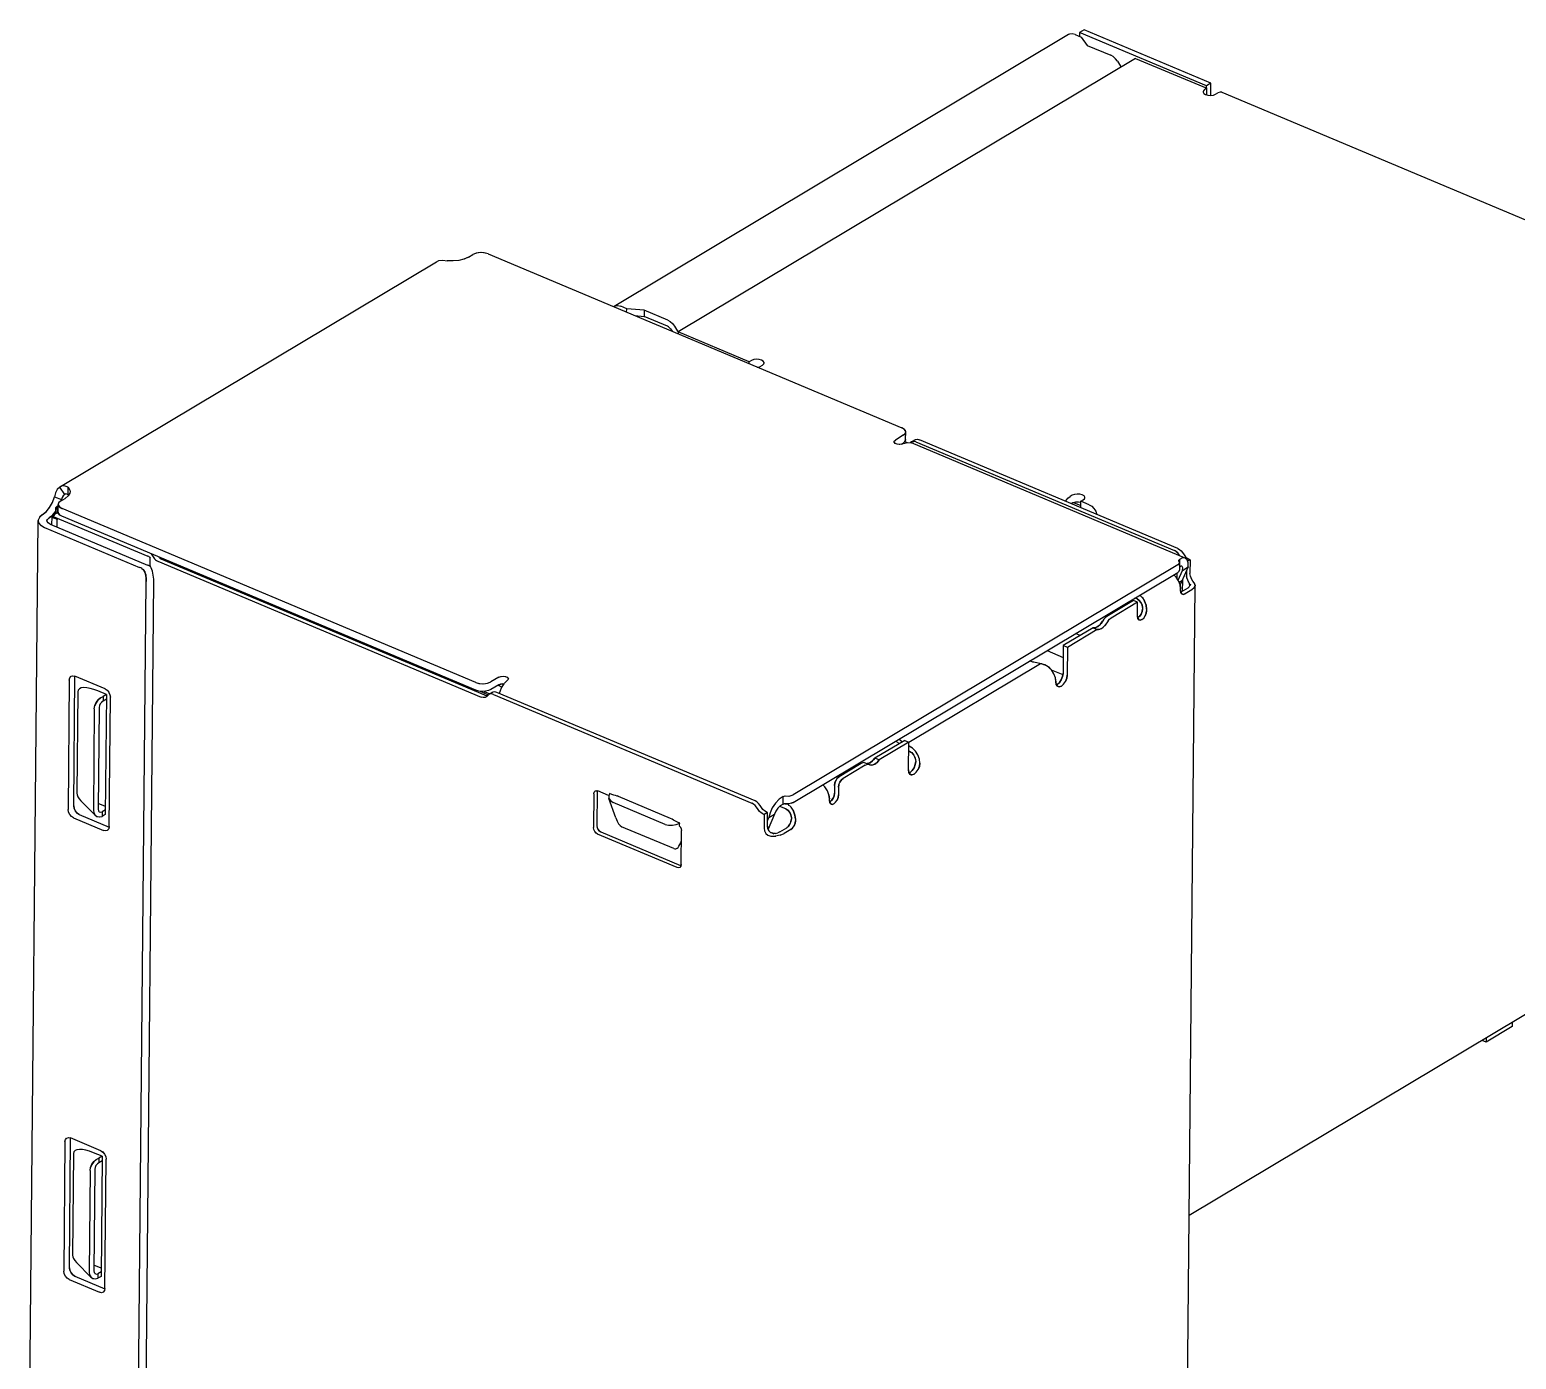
# Model space of a CAD drawing. Header units: millimetres. Extents: x 0 to 841, y 0 to 594.
# Drawn here: x 538.43 to 559.33, y 231.44 to 250.14 of the extents above; entities that cross this region are included whole.
import ezdxf

# ---------------------------------------------------------------- set-up
doc = ezdxf.new("R2010")
doc.units = ezdxf.units.MM
doc.header["$LTSCALE"] = 46.255
doc.layers.add('ASSEM_MEM', color=7, linetype='CONTINUOUS')

msp = doc.modelspace()

# ---------------------------------------------------------------- linework, layer by layer
at = {"layer": 'ASSEM_MEM', "color": 7, "linetype": 'CONTINUOUS'}
for p, q in [((553.039, 250.072), (546.651, 246.25)), ((553.131, 250.073), (553.214, 250.038)), ((553.194, 250.102), (553.193, 250.047)), ((553.257, 250.14), (553.194, 250.102)), ((554.977, 249.353), (553.194, 250.102)), ((553.214, 250.038), (553.302, 249.92)), ((555.041, 249.391), (553.257, 250.14)), ((553.302, 249.92), (553.631, 249.782)), ((553.982, 249.738), (547.548, 245.89)), ((553.726, 249.697), (553.771, 249.627)), ((553.779, 249.617), (553.771, 249.627)), ((553.982, 249.738), (554.984, 249.317)), ((555.041, 249.391), (554.977, 249.353)), ((554.977, 249.32), (554.977, 249.353)), ((555.039, 249.216), (555.041, 249.391)), ((554.984, 249.317), (554.952, 249.298)), ((554.983, 249.223), (554.984, 249.317)), ((555.106, 249.233), (555.138, 249.253)), ((555.195, 249.261), (559.55, 247.431)), ((538.865, 243.715), (544.152, 246.878)), ((544.152, 246.878), (544.186, 246.893)), ((544.152, 246.878), (544.186, 246.893)), ((544.186, 246.893), (544.243, 246.901)), ((544.243, 246.901), (544.303, 246.892)), ((544.387, 246.888), (544.303, 246.892)), ((544.601, 246.941), (544.538, 246.913)), ((544.54, 246.913), (544.538, 246.913)), ((544.601, 246.941), (544.54, 246.913)), ((544.601, 246.941), (544.664, 246.979)), ((544.711, 246.997), (544.664, 246.979)), ((544.765, 247.005), (544.711, 246.997)), ((544.79, 247.005), (544.742, 247.003)), ((544.822, 247.002), (544.765, 247.005)), ((544.836, 246.999), (544.79, 247.005)), ((544.876, 246.987), (544.822, 247.002)), ((544.876, 246.987), (544.836, 246.999)), ((544.876, 246.987), (550.695, 244.541)), ((546.643, 246.244), (546.651, 246.25)), ((546.826, 246.217), (546.742, 246.252)), ((546.825, 246.168), (546.826, 246.217)), ((547.072, 246.194), (546.826, 246.217)), ((546.94, 246.12), (547.071, 246.108)), ((547.072, 246.194), (547.071, 246.108)), ((547.401, 245.969), (547.071, 246.108)), ((547.402, 246.056), (547.072, 246.194)), ((547.442, 245.933), (547.463, 245.9)), ((547.497, 245.971), (547.542, 245.901)), ((547.542, 245.901), (547.549, 245.891)), ((548.55, 245.469), (547.548, 245.89)), ((547.548, 245.89), (547.548, 245.864)), ((548.582, 245.488), (548.55, 245.469)), ((548.55, 245.443), (548.55, 245.469)), ((548.661, 245.396), (548.687, 245.395)), ((548.704, 245.404), (548.683, 245.387)), ((548.704, 245.404), (548.736, 245.423)), ((550.589, 244.336), (550.586, 244.345)), ((550.604, 244.321), (550.589, 244.336)), ((550.715, 244.436), (550.604, 244.369)), ((550.733, 244.518), (550.695, 244.541)), ((550.738, 244.347), (550.714, 244.327)), ((550.719, 244.32), (550.773, 244.335)), ((550.749, 244.491), (550.733, 244.518)), ((550.748, 244.37), (550.738, 244.347)), ((550.738, 244.347), (550.746, 244.365)), ((550.738, 244.349), (550.77, 244.336)), ((550.749, 244.483), (550.745, 244.502)), ((550.748, 244.375), (550.749, 244.483)), ((550.748, 244.37), (550.748, 244.375)), ((550.748, 244.375), (550.748, 244.37)), ((550.749, 244.483), (550.749, 244.491)), ((550.773, 244.335), (550.776, 244.336)), ((550.773, 244.335), (550.776, 244.336)), ((550.776, 244.336), (550.83, 244.328)), ((550.818, 244.335), (550.828, 244.343)), ((550.828, 244.343), (550.818, 244.335)), ((550.828, 244.343), (550.876, 244.372)), ((550.839, 244.348), (550.828, 244.343)), ((550.839, 244.348), (550.865, 244.351)), ((550.893, 244.344), (550.865, 244.351)), ((550.876, 244.372), (550.887, 244.377)), ((550.876, 244.372), (550.887, 244.377)), ((550.887, 244.377), (550.913, 244.38)), ((550.893, 244.344), (554.526, 242.817)), ((550.913, 244.38), (550.941, 244.373)), ((554.574, 242.846), (550.941, 244.373)), ((550.628, 244.311), (550.602, 244.322)), ((550.629, 244.311), (550.604, 244.321)), ((550.66, 244.307), (550.628, 244.311)), ((550.693, 244.311), (550.666, 244.308)), ((550.684, 244.31), (550.714, 244.327)), ((550.719, 244.32), (550.69, 244.31)), ((550.719, 244.32), (550.693, 244.311)), ((550.698, 244.318), (550.705, 244.315)), ((554.679, 242.71), (550.83, 244.328)), ((538.855, 243.708), (538.82, 243.672)), ((538.865, 243.715), (538.855, 243.708)), ((538.925, 243.605), (538.855, 243.708)), ((538.888, 243.724), (538.865, 243.715)), ((538.752, 243.489), (538.783, 243.571)), ((538.796, 243.626), (538.783, 243.571)), ((538.783, 243.571), (538.879, 243.531)), ((538.82, 243.672), (538.796, 243.626)), ((538.867, 243.511), (538.839, 243.485)), ((538.867, 243.511), (538.844, 243.491)), ((538.867, 243.511), (538.931, 243.549)), ((538.873, 243.515), (538.879, 243.531)), ((538.879, 243.531), (538.874, 243.515)), ((538.889, 243.56), (538.879, 243.531)), ((538.889, 243.56), (538.879, 243.531)), ((538.904, 243.585), (538.889, 243.56)), ((538.904, 243.585), (538.889, 243.56)), ((538.925, 243.605), (538.904, 243.585)), ((538.929, 243.608), (538.925, 243.605)), ((538.938, 243.611), (538.929, 243.608)), ((538.929, 243.608), (538.931, 243.609)), ((538.975, 243.585), (538.931, 243.549)), ((538.955, 243.608), (538.938, 243.611)), ((538.973, 243.597), (538.955, 243.608)), ((538.973, 243.597), (538.974, 243.705)), ((538.973, 243.597), (538.977, 243.59)), ((538.977, 243.59), (538.973, 243.597)), ((538.997, 243.624), (538.975, 243.585)), ((539, 243.644), (538.997, 243.624)), ((553.091, 243.593), (553.059, 243.574)), ((553.212, 243.418), (553.213, 243.509)), ((553.213, 243.509), (553.245, 243.528)), ((553.329, 243.46), (553.213, 243.509)), ((538.608, 243.316), (538.568, 243.282)), ((538.608, 243.316), (538.569, 243.284)), ((538.608, 243.316), (538.663, 243.36)), ((538.608, 243.316), (538.661, 243.358)), ((538.661, 243.358), (538.704, 243.41)), ((538.704, 243.275), (538.756, 243.316)), ((538.737, 243.299), (538.704, 243.275)), ((538.769, 243.33), (538.737, 243.299)), ((538.741, 243.287), (538.761, 243.299)), ((538.756, 243.316), (538.8, 243.369)), ((538.779, 243.321), (538.763, 243.291)), ((538.781, 243.322), (538.764, 243.294)), ((538.764, 243.294), (540.095, 242.737)), ((538.8, 243.367), (538.769, 243.33)), ((538.795, 243.334), (538.779, 243.321)), ((538.795, 243.334), (538.781, 243.322)), ((538.807, 243.339), (538.795, 243.334)), ((538.805, 243.338), (538.795, 243.334)), ((538.8, 243.336), (538.795, 243.334)), ((538.813, 243.433), (538.8, 243.419)), ((538.8, 243.336), (538.8, 243.419)), ((538.834, 243.343), (538.805, 243.338)), ((538.834, 243.343), (538.807, 243.339)), ((538.833, 243.446), (538.813, 243.433)), ((538.813, 243.433), (538.82, 243.348)), ((538.832, 243.356), (538.814, 243.345)), ((538.832, 243.356), (538.833, 243.446)), ((538.832, 243.356), (538.837, 243.337)), ((538.837, 243.337), (538.832, 243.356)), ((538.839, 243.485), (538.833, 243.464)), ((538.833, 243.446), (538.833, 243.464)), ((538.855, 243.315), (538.837, 243.337)), ((538.842, 243.33), (538.856, 243.315)), ((538.886, 243.297), (538.855, 243.315)), ((544.706, 240.851), (538.886, 243.297)), ((544.707, 240.96), (538.887, 243.405)), ((553.09, 243.484), (553.075, 243.476)), ((553.108, 243.493), (553.212, 243.449)), ((538.432, 230.529), (538.55, 243.237)), ((538.569, 243.284), (538.568, 243.282)), ((538.641, 243.139), (539.975, 242.579)), ((538.675, 243.236), (538.681, 243.254)), ((538.676, 243.23), (538.675, 243.236)), ((538.689, 243.207), (538.676, 243.23)), ((538.69, 243.206), (538.678, 243.226)), ((538.721, 243.187), (538.689, 243.207)), ((538.721, 243.187), (538.69, 243.206)), ((538.721, 243.187), (540.089, 242.612)), ((538.741, 243.287), (538.738, 243.18)), ((538.741, 243.287), (538.818, 243.255)), ((538.817, 243.147), (538.818, 243.255)), ((538.818, 243.255), (538.834, 243.265)), ((540.118, 242.72), (540.126, 242.708)), ((540.125, 242.594), (540.126, 242.708)), ((540.141, 242.77), (540.188, 242.7)), ((540.188, 242.7), (540.199, 242.687)), ((540.235, 242.665), (544.782, 240.754)), ((540.259, 242.711), (540.251, 242.724)), ((540.265, 242.705), (540.259, 242.711)), ((540.282, 242.694), (540.272, 242.699)), ((544.83, 240.783), (540.282, 242.694)), ((554.551, 242.803), (554.574, 242.782)), ((554.574, 242.846), (554.599, 242.832)), ((554.589, 242.673), (554.591, 242.682)), ((554.589, 242.673), (554.592, 242.682)), ((554.592, 242.665), (554.589, 242.673)), ((554.598, 242.647), (554.589, 242.673)), ((554.591, 242.682), (554.6, 242.689)), ((554.598, 242.647), (554.592, 242.665)), ((554.604, 242.741), (554.594, 242.757)), ((554.599, 242.832), (554.622, 242.811)), ((554.6, 242.689), (554.6, 242.647)), ((554.622, 242.811), (554.642, 242.786)), ((554.641, 242.711), (554.641, 242.711)), ((554.642, 242.786), (554.662, 242.754)), ((554.662, 242.754), (554.682, 242.728)), ((554.705, 242.687), (554.679, 242.71)), ((554.682, 242.728), (554.705, 242.707)), ((554.705, 242.707), (554.73, 242.693)), ((554.705, 242.687), (554.705, 242.687)), ((554.719, 242.643), (554.705, 242.687)), ((554.748, 242.686), (554.712, 242.665)), ((554.748, 242.686), (554.73, 242.693)), ((554.748, 242.686), (554.746, 242.491)), ((540.103, 242.606), (540.089, 242.612)), ((540.105, 242.605), (540.103, 242.606)), ((540.111, 242.602), (540.103, 242.606)), ((540.111, 242.602), (540.105, 242.605)), ((540.117, 242.599), (540.111, 242.602)), ((540.128, 242.592), (540.117, 242.599)), ((540.13, 242.589), (540.128, 242.592)), ((549.165, 239.272), (554.574, 242.507)), ((554.575, 242.615), (549.166, 239.38)), ((554.551, 242.443), (554.52, 242.475)), ((554.561, 242.5), (554.561, 242.429)), ((554.58, 242.399), (554.639, 242.537)), ((554.598, 242.635), (554.597, 242.539)), ((554.598, 242.647), (554.598, 242.635)), ((554.62, 242.595), (554.599, 242.581)), ((554.719, 242.584), (554.61, 242.331)), ((554.631, 242.595), (554.62, 242.595)), ((554.639, 242.537), (554.719, 242.584)), ((554.639, 242.537), (554.643, 242.57)), ((554.699, 242.538), (554.698, 242.462)), ((554.719, 242.584), (554.719, 242.643)), ((554.719, 242.643), (554.719, 242.643)), ((554.752, 242.454), (554.746, 242.491)), ((554.767, 242.418), (554.752, 242.454)), ((539.954, 229.932), (540.07, 242.379)), ((540.062, 229.939), (540.177, 242.387)), ((554.585, 242.39), (554.551, 242.443)), ((554.607, 242.332), (554.585, 242.39)), ((554.592, 242.372), (554.64, 242.4)), ((554.607, 242.333), (554.614, 242.276)), ((554.614, 242.276), (554.607, 242.332)), ((554.614, 242.255), (554.614, 242.276)), ((554.618, 242.224), (554.614, 242.255)), ((554.614, 242.255), (554.618, 242.225)), ((554.714, 242.288), (554.619, 242.231)), ((554.64, 242.4), (554.638, 242.242)), ((554.772, 242.263), (554.676, 242.206)), ((554.706, 230.311), (554.818, 242.326)), ((554.734, 242.304), (554.714, 242.288)), ((554.714, 242.288), (554.734, 242.304)), ((554.739, 242.345), (554.729, 242.369)), ((554.734, 242.304), (554.742, 242.323)), ((554.746, 242.341), (554.739, 242.345)), ((554.739, 242.342), (554.739, 242.345)), ((554.739, 242.342), (554.759, 242.334)), ((554.739, 242.342), (554.743, 242.327)), ((554.743, 242.327), (554.739, 242.342)), ((554.743, 242.327), (554.742, 242.323)), ((554.742, 242.323), (554.743, 242.327)), ((554.752, 242.337), (554.759, 242.334)), ((554.759, 242.334), (554.752, 242.337)), ((554.768, 242.417), (554.756, 242.445)), ((554.788, 242.386), (554.767, 242.418)), ((554.805, 242.362), (554.788, 242.386)), ((554.818, 242.326), (554.805, 242.362)), ((554.805, 242.362), (554.818, 242.326)), ((553.952, 242.112), (553.578, 241.888)), ((554.01, 242.088), (553.636, 241.864)), ((554.01, 242.088), (553.952, 242.112)), ((554.002, 242.134), (553.971, 242.147)), ((554.031, 242.115), (554.002, 242.134)), ((554.002, 242.134), (554.032, 242.114)), ((554.008, 241.893), (554.01, 242.088)), ((554.056, 242.086), (554.031, 242.115)), ((554.032, 242.114), (554.056, 242.086)), ((554.074, 242.157), (554.042, 242.189)), ((554.056, 242.086), (554.072, 242.052)), ((554.073, 242.05), (554.056, 242.086)), ((554.072, 242.052), (554.078, 242.015)), ((554.078, 242.015), (554.073, 242.05)), ((554.618, 242.225), (554.632, 242.205)), ((554.632, 242.205), (554.618, 242.224)), ((554.632, 242.205), (554.639, 242.201)), ((553.536, 241.85), (553.495, 241.79)), ((553.556, 241.872), (553.536, 241.85)), ((553.594, 241.825), (553.552, 241.766)), ((553.578, 241.888), (553.556, 241.872)), ((553.594, 241.825), (553.614, 241.848)), ((553.636, 241.864), (553.614, 241.847)), ((554.013, 241.862), (554.008, 241.893)), ((554.008, 241.893), (554.013, 241.863)), ((554.038, 241.89), (554.013, 241.869)), ((554.013, 241.863), (554.026, 241.843)), ((554.027, 241.842), (554.013, 241.862)), ((554.026, 241.843), (554.033, 241.839)), ((554.033, 241.839), (554.027, 241.842)), ((554.059, 241.921), (554.038, 241.89)), ((554.038, 241.889), (554.058, 241.92)), ((554.058, 241.92), (554.073, 241.957)), ((554.073, 241.958), (554.059, 241.921)), ((554.078, 241.993), (554.073, 241.958)), ((554.073, 241.957), (554.078, 241.993)), ((554.078, 242.015), (554.078, 241.993)), ((554.136, 241.991), (554.136, 241.969)), ((553.383, 241.728), (552.964, 241.478)), ((553.441, 241.704), (553.022, 241.454)), ((553.201, 241.62), (553.136, 241.647)), ((553.383, 241.728), (553.416, 241.73)), ((553.383, 241.728), (553.441, 241.704)), ((553.416, 241.73), (553.451, 241.748)), ((553.442, 241.742), (553.421, 241.732)), ((553.474, 241.706), (553.441, 241.704)), ((553.469, 241.762), (553.442, 241.742)), ((553.451, 241.748), (553.486, 241.78)), ((553.495, 241.79), (553.469, 241.762)), ((553.486, 241.78), (553.517, 241.823)), ((552.736, 241.408), (552.963, 241.312)), ((552.964, 241.478), (552.961, 241.088)), ((553.022, 241.454), (552.964, 241.478)), ((553.022, 241.454), (553.019, 241.064)), ((550.792, 240.12), (552.642, 241.227)), ((552.637, 241.228), (552.485, 241.258)), ((552.497, 241.265), (552.539, 241.247)), ((552.658, 241.223), (552.637, 241.228)), ((552.685, 241.215), (552.662, 241.222)), ((552.707, 241.207), (552.685, 241.215)), ((552.687, 241.214), (552.707, 241.207)), ((552.754, 241.179), (552.707, 241.207)), ((538.989, 240.994), (538.972, 239.175)), ((539.015, 241.047), (539.036, 241.054)), ((539.036, 241.054), (539.067, 241.048)), ((539.051, 239.223), (539.068, 241.042)), ((539.491, 240.87), (539.067, 241.048)), ((539.068, 241.042), (539.069, 241.047)), ((539.07, 241.047), (539.068, 241.042)), ((545.029, 241.035), (544.918, 240.968)), ((545.11, 240.95), (545.161, 241.003)), ((545.162, 241.01), (545.161, 241.003)), ((552.797, 241.136), (552.754, 241.179)), ((552.792, 241.14), (552.958, 241.071)), ((552.831, 241.083), (552.797, 241.136)), ((552.853, 241.025), (552.831, 241.083)), ((552.852, 241.026), (552.859, 240.969)), ((552.859, 240.969), (552.853, 241.025)), ((552.91, 240.958), (552.936, 240.997)), ((552.937, 240.998), (552.911, 240.959)), ((552.936, 240.997), (552.954, 241.043)), ((552.955, 241.044), (552.937, 240.998)), ((552.954, 241.043), (552.961, 241.088)), ((552.961, 241.088), (552.955, 241.044)), ((539.108, 240.829), (539.095, 239.401)), ((539.511, 240.79), (539.391, 240.841)), ((539.511, 240.79), (539.466, 240.764)), ((539.491, 240.87), (539.52, 240.851)), ((539.511, 240.79), (539.495, 239.102)), ((539.52, 240.851), (539.545, 240.822)), ((539.545, 240.822), (539.561, 240.788)), ((539.561, 240.788), (539.567, 240.751)), ((544.746, 240.839), (544.706, 240.851)), ((544.792, 240.834), (544.746, 240.839)), ((544.764, 240.837), (544.88, 240.788)), ((544.839, 240.836), (544.792, 240.834)), ((544.823, 240.835), (544.903, 240.802)), ((544.83, 240.783), (544.858, 240.775)), ((544.882, 240.845), (544.839, 240.836)), ((544.877, 240.782), (544.858, 240.763)), ((544.888, 240.79), (544.877, 240.782)), ((544.888, 240.79), (544.877, 240.782)), ((544.917, 240.86), (544.882, 240.845)), ((544.898, 240.795), (544.888, 240.79)), ((544.925, 240.798), (544.898, 240.795)), ((544.935, 240.819), (544.906, 240.801)), ((545.028, 240.927), (544.917, 240.86)), ((544.953, 240.791), (544.924, 240.798)), ((544.946, 240.823), (544.935, 240.818)), ((544.935, 240.818), (544.946, 240.823)), ((544.972, 240.827), (544.946, 240.823)), ((544.953, 240.791), (548.586, 239.264)), ((545.001, 240.82), (544.972, 240.827)), ((548.633, 239.293), (545.001, 240.82)), ((545.018, 240.92), (545.075, 240.896)), ((545.028, 240.927), (545.054, 240.936)), ((545.037, 240.804), (545.038, 240.81)), ((545.038, 240.81), (545.066, 240.883)), ((545.038, 240.81), (545.038, 240.81)), ((545.054, 240.936), (545.087, 240.94)), ((545.066, 240.883), (545.104, 240.943)), ((545.066, 240.882), (545.066, 240.883)), ((545.101, 240.938), (545.08, 240.94)), ((545.087, 240.94), (545.1, 240.938)), ((545.1, 240.938), (545.104, 240.943)), ((545.104, 240.943), (545.11, 240.95)), ((545.104, 240.943), (545.11, 240.95)), ((552.865, 240.931), (552.859, 240.969)), ((552.859, 240.969), (552.865, 240.932)), ((552.865, 240.932), (552.882, 240.906)), ((552.882, 240.906), (552.865, 240.931)), ((552.88, 240.932), (552.867, 240.928)), ((552.88, 240.932), (552.911, 240.959)), ((552.891, 240.901), (552.882, 240.906)), ((552.882, 240.906), (552.891, 240.901)), ((552.89, 240.941), (552.91, 240.958)), ((539.34, 240.591), (539.327, 239.163)), ((539.408, 240.607), (539.394, 239.179)), ((539.412, 240.634), (539.408, 240.607)), ((539.424, 240.66), (539.412, 240.634)), ((539.432, 240.67), (539.424, 240.66)), ((539.427, 240.744), (539.466, 240.764)), ((539.444, 240.684), (539.432, 240.67)), ((539.466, 240.699), (539.443, 240.683)), ((539.466, 240.764), (539.466, 240.699)), ((539.51, 240.725), (539.466, 240.699)), ((539.55, 238.932), (539.567, 240.751)), ((544.81, 240.747), (544.782, 240.754)), ((544.837, 240.75), (544.81, 240.747)), ((544.847, 240.755), (544.836, 240.75)), ((544.858, 240.763), (544.847, 240.755)), ((544.858, 240.763), (544.847, 240.755)), ((544.872, 240.777), (544.858, 240.775)), ((550.657, 240.164), (550.704, 240.126)), ((550.735, 240.144), (550.317, 239.894)), ((550.793, 240.12), (550.374, 239.87)), ((550.658, 240.098), (550.611, 240.137)), ((550.735, 240.144), (550.793, 240.12)), ((550.789, 239.73), (550.793, 240.12)), ((550.796, 240.064), (550.792, 240.065)), ((550.792, 240.065), (550.796, 240.064)), ((550.792, 240), (550.795, 239.999)), ((550.795, 239.999), (550.831, 239.975)), ((550.795, 239.999), (550.833, 239.974)), ((550.843, 240.036), (550.796, 240.064)), ((550.843, 240.035), (550.824, 240.047)), ((550.831, 239.975), (550.859, 239.943)), ((550.886, 239.992), (550.843, 240.035)), ((550.122, 239.821), (549.812, 239.635)), ((550.18, 239.797), (549.869, 239.611)), ((549.935, 239.707), (549.939, 239.735)), ((550.035, 239.792), (550.052, 239.789)), ((550.061, 239.785), (550.052, 239.789)), ((550.144, 239.83), (550.122, 239.821)), ((550.164, 239.833), (550.144, 239.83)), ((550.164, 239.833), (550.179, 239.829)), ((550.179, 239.829), (550.237, 239.805)), ((550.18, 239.797), (550.201, 239.806)), ((550.186, 239.826), (550.213, 239.822)), ((550.202, 239.806), (550.222, 239.809)), ((550.23, 239.825), (550.205, 239.822)), ((550.213, 239.822), (550.248, 239.832)), ((550.237, 239.805), (550.222, 239.809)), ((550.257, 239.837), (550.23, 239.825)), ((550.237, 239.805), (550.243, 239.802)), ((550.243, 239.802), (550.262, 239.798)), ((550.271, 239.798), (550.243, 239.802)), ((550.248, 239.832), (550.283, 239.857)), ((550.305, 239.808), (550.271, 239.798)), ((550.283, 239.857), (550.317, 239.894)), ((550.317, 239.894), (550.298, 239.871)), ((550.374, 239.87), (550.317, 239.894)), ((550.84, 239.72), (550.866, 239.759)), ((550.867, 239.76), (550.841, 239.721)), ((550.866, 239.759), (550.884, 239.804)), ((550.884, 239.806), (550.867, 239.76)), ((550.883, 239.896), (550.89, 239.85)), ((550.89, 239.85), (550.884, 239.806)), ((550.884, 239.804), (550.89, 239.85)), ((550.948, 239.826), (550.941, 239.882)), ((549.752, 239.546), (549.747, 239.51)), ((549.766, 239.583), (549.752, 239.546)), ((549.787, 239.614), (549.766, 239.583)), ((549.787, 239.614), (549.812, 239.635)), ((549.812, 239.635), (549.787, 239.614)), ((550.795, 239.692), (550.789, 239.73)), ((550.789, 239.73), (550.794, 239.693)), ((550.794, 239.693), (550.811, 239.668)), ((550.812, 239.667), (550.795, 239.692)), ((550.81, 239.694), (550.797, 239.69)), ((550.81, 239.694), (550.841, 239.721)), ((550.811, 239.668), (550.82, 239.663)), ((550.82, 239.663), (550.812, 239.667)), ((550.819, 239.702), (550.84, 239.72)), ((546.364, 239.394), (546.359, 238.918)), ((546.383, 239.434), (546.4, 239.439)), ((546.383, 239.434), (546.4, 239.439)), ((546.4, 239.439), (546.422, 239.435)), ((546.4, 239.439), (546.422, 239.435)), ((546.411, 239.422), (546.407, 238.946)), ((546.411, 239.422), (546.414, 239.436)), ((546.414, 239.436), (546.411, 239.422)), ((546.572, 239.371), (546.422, 239.435)), ((546.584, 239.398), (546.573, 239.361)), ((546.573, 239.361), (546.577, 239.33)), ((546.672, 239.055), (546.577, 239.33)), ((546.615, 239.386), (546.583, 239.397)), ((546.711, 239.356), (546.691, 239.363)), ((547.444, 239.049), (546.711, 239.356)), ((548.969, 239.319), (548.969, 239.318)), ((549.025, 239.247), (549.026, 239.355)), ((549.039, 239.361), (549.056, 239.364)), ((549.107, 239.363), (549.108, 239.363)), ((549.614, 239.49), (549.583, 239.522)), ((549.648, 239.437), (549.614, 239.49)), ((549.67, 239.379), (549.648, 239.437)), ((549.669, 239.38), (549.677, 239.323)), ((549.677, 239.323), (549.67, 239.379)), ((549.676, 239.302), (549.677, 239.323)), ((549.727, 239.33), (549.706, 239.299)), ((549.706, 239.298), (549.726, 239.329)), ((549.726, 239.329), (549.741, 239.366)), ((549.741, 239.367), (549.727, 239.33)), ((549.746, 239.402), (549.741, 239.367)), ((549.741, 239.366), (549.746, 239.402)), ((549.747, 239.51), (549.746, 239.402)), ((549.805, 239.486), (549.804, 239.378)), ((549.81, 239.522), (549.805, 239.486)), ((539.073, 239.153), (539.097, 239.124)), ((539.097, 239.124), (539.128, 239.104)), ((539.352, 239.092), (539.153, 239.297)), ((539.394, 239.179), (539.398, 239.156)), ((539.496, 239.215), (539.395, 239.258)), ((539.398, 239.156), (539.406, 239.144)), ((539.398, 239.156), (539.406, 239.144)), ((539.406, 239.144), (539.41, 239.141)), ((539.41, 239.141), (539.429, 239.135)), ((539.429, 239.135), (539.451, 239.14)), ((539.496, 239.167), (539.451, 239.14)), ((539.451, 239.14), (539.451, 239.075)), ((547.369, 238.964), (546.637, 239.272)), ((548.61, 239.25), (548.586, 239.264)), ((548.634, 239.229), (548.61, 239.25)), ((548.658, 239.279), (548.633, 239.293)), ((548.653, 239.204), (548.634, 239.229)), ((548.674, 239.172), (548.653, 239.204)), ((548.681, 239.258), (548.658, 239.279)), ((548.701, 239.232), (548.681, 239.258)), ((548.717, 239.126), (548.693, 239.146)), ((548.722, 239.2), (548.701, 239.232)), ((548.741, 239.175), (548.722, 239.2)), ((548.765, 239.154), (548.741, 239.175)), ((548.742, 239.112), (548.76, 239.104)), ((548.807, 239.133), (548.76, 239.104)), ((548.789, 239.14), (548.765, 239.154)), ((548.807, 239.133), (548.789, 239.14)), ((548.806, 238.938), (548.807, 239.133)), ((548.842, 239.127), (548.826, 239.06)), ((548.842, 239.128), (548.842, 239.127)), ((548.873, 239.198), (548.873, 239.198)), ((548.922, 239.148), (548.906, 239.107)), ((548.917, 239.264), (548.916, 239.264)), ((548.949, 239.19), (548.922, 239.148)), ((548.985, 239.224), (548.949, 239.19)), ((549.065, 239.181), (548.978, 239.217)), ((549.025, 239.247), (548.985, 239.224)), ((549.08, 239.255), (549.093, 239.247)), ((549.094, 239.247), (549.08, 239.255)), ((549.137, 239.204), (549.093, 239.247)), ((549.112, 239.228), (549.094, 239.247)), ((549.106, 239.255), (549.106, 239.255)), ((549.119, 239.133), (549.135, 239.099)), ((549.136, 239.097), (549.119, 239.133)), ((549.681, 239.271), (549.676, 239.302)), ((549.676, 239.302), (549.681, 239.272)), ((549.706, 239.299), (549.681, 239.277)), ((549.681, 239.272), (549.694, 239.252)), ((549.695, 239.251), (549.681, 239.271)), ((549.694, 239.252), (549.701, 239.248)), ((549.701, 239.248), (549.695, 239.251)), ((539.048, 239.056), (539.472, 238.878)), ((539.128, 239.104), (539.548, 238.927)), ((539.352, 239.092), (539.377, 239.075)), ((539.411, 239.068), (539.451, 239.075)), ((539.495, 239.102), (539.451, 239.075)), ((539.544, 238.902), (539.527, 238.881)), ((539.55, 238.932), (539.544, 238.902)), ((546.363, 238.891), (546.359, 238.918)), ((547.487, 238.623), (546.755, 238.931)), ((547.416, 238.952), (547.416, 238.952)), ((547.512, 239.011), (547.486, 239.025)), ((547.523, 238.961), (547.571, 238.982)), ((547.566, 238.946), (547.583, 238.925)), ((547.571, 238.982), (547.573, 238.983)), ((547.575, 238.935), (547.58, 238.929)), ((547.58, 238.929), (547.593, 238.902)), ((547.593, 238.902), (547.597, 238.876)), ((548.76, 239.104), (548.758, 238.909)), ((548.806, 239.014), (548.826, 239.06)), ((548.806, 238.938), (548.81, 238.905)), ((548.81, 238.905), (548.806, 238.938)), ((548.809, 238.913), (548.827, 238.923)), ((548.81, 238.905), (548.826, 238.874)), ((548.825, 238.875), (548.81, 238.905)), ((548.906, 239.107), (548.815, 238.896)), ((548.826, 239.06), (548.906, 239.107)), ((548.981, 238.858), (549.076, 238.915)), ((549.136, 239.005), (549.122, 238.968)), ((549.159, 238.913), (549.134, 238.891)), ((549.135, 239.099), (549.141, 239.062)), ((549.141, 239.062), (549.136, 239.097)), ((549.141, 239.04), (549.136, 239.005)), ((549.136, 239.004), (549.141, 239.04)), ((549.141, 239.062), (549.141, 239.04)), ((549.199, 239.038), (549.199, 239.016)), ((539.527, 238.881), (539.524, 238.879)), ((546.395, 238.842), (546.376, 238.865)), ((546.416, 238.828), (546.394, 238.843)), ((547.534, 238.359), (546.416, 238.828)), ((546.423, 238.894), (546.441, 238.872)), ((546.441, 238.872), (546.464, 238.857)), ((546.464, 238.857), (547.582, 238.387)), ((547.592, 238.399), (547.597, 238.876)), ((548.848, 238.852), (548.825, 238.875)), ((548.879, 238.839), (548.848, 238.852)), ((548.851, 238.8), (548.921, 238.8)), ((548.917, 238.838), (548.878, 238.836)), ((548.879, 238.839), (548.885, 238.835)), ((548.885, 238.835), (548.882, 238.837)), ((548.891, 238.831), (548.885, 238.835)), ((548.898, 238.828), (548.891, 238.831)), ((548.916, 238.838), (548.952, 238.846)), ((548.986, 238.812), (548.92, 238.8)), ((548.981, 238.858), (548.952, 238.846)), ((548.986, 238.812), (549.039, 238.834)), ((549.134, 238.891), (549.039, 238.834)), ((547.575, 238.36), (547.573, 238.359)), ((547.575, 238.36), (547.573, 238.359)), ((547.588, 238.377), (547.575, 238.36)), ((547.582, 238.387), (547.59, 238.386)), ((547.59, 238.386), (547.582, 238.387)), ((547.592, 238.399), (547.588, 238.377)), ((559.778, 236.479), (554.736, 233.463)), ((559.275, 236.122), (558.909, 235.903)), ((559.276, 236.179), (559.275, 236.122)), ((558.909, 235.903), (558.854, 235.926)), ((558.91, 235.96), (558.909, 235.903)), ((538.954, 234.553), (538.976, 234.559)), ((538.976, 234.559), (539.006, 234.554)), ((538.991, 232.728), (539.008, 234.547)), ((539.43, 234.375), (539.006, 234.554)), ((539.009, 234.553), (539.008, 234.547)), ((539.008, 234.547), (539.009, 234.552)), ((538.928, 234.499), (538.912, 232.681)), ((539.048, 234.335), (539.034, 232.906)), ((539.451, 234.296), (539.331, 234.346)), ((539.43, 234.375), (539.459, 234.357)), ((539.459, 234.357), (539.484, 234.327)), ((539.28, 234.097), (539.267, 232.668)), ((539.347, 234.113), (539.334, 232.684)), ((539.352, 234.139), (539.347, 234.113)), ((539.364, 234.166), (539.352, 234.139)), ((539.372, 234.175), (539.364, 234.166)), ((539.367, 234.249), (539.406, 234.269)), ((539.383, 234.189), (539.372, 234.175)), ((539.405, 234.204), (539.383, 234.189)), ((539.406, 234.269), (539.405, 234.204)), ((539.45, 234.231), (539.405, 234.204)), ((539.451, 234.296), (539.406, 234.269)), ((539.451, 234.296), (539.435, 232.607)), ((539.49, 232.438), (539.507, 234.256)), ((539.501, 234.294), (539.507, 234.256)), ((539.013, 232.658), (539.037, 232.629)), ((539.037, 232.629), (539.068, 232.609)), ((539.292, 232.597), (539.092, 232.802)), ((539.334, 232.684), (539.338, 232.661)), ((539.436, 232.721), (539.335, 232.763)), ((539.338, 232.662), (539.346, 232.65)), ((539.338, 232.661), (539.346, 232.65)), ((539.346, 232.65), (539.35, 232.646)), ((539.35, 232.646), (539.369, 232.64)), ((539.369, 232.64), (539.391, 232.645)), ((539.391, 232.645), (539.39, 232.58)), ((539.436, 232.672), (539.391, 232.645)), ((538.988, 232.562), (539.412, 232.384)), ((539.068, 232.609), (539.488, 232.433)), ((539.292, 232.597), (539.317, 232.58)), ((539.351, 232.574), (539.39, 232.58)), ((539.435, 232.607), (539.39, 232.58)), ((539.49, 232.438), (539.484, 232.408)), ((539.467, 232.386), (539.464, 232.384)), ((539.484, 232.408), (539.467, 232.386))]:
    msp.add_line(p, q, dxfattribs=at)
for points in [[(553.131, 250.073), (553.089, 250.083), (553.051, 250.077), (553.039, 250.072)], [(553.726, 249.697), (553.698, 249.733), (553.666, 249.762), (553.631, 249.782)], [(554.952, 249.298), (554.934, 249.281), (554.929, 249.267)], [(554.929, 249.267), (554.93, 249.262), (554.941, 249.243), (554.965, 249.228)], [(554.965, 249.228), (554.999, 249.218), (555.038, 249.216)], [(555.038, 249.216), (555.076, 249.221), (555.106, 249.233)], [(555.195, 249.261), (555.168, 249.264), (555.138, 249.253)], [(544.466, 246.895), (544.384, 246.888), (544.303, 246.892)], [(544.538, 246.913), (544.466, 246.895), (544.387, 246.888)], [(544.742, 247.003), (544.699, 246.994), (544.664, 246.979)], [(546.651, 246.25), (546.662, 246.256), (546.7, 246.262), (546.742, 246.252)], [(547.402, 246.056), (547.436, 246.036), (547.469, 246.007), (547.497, 245.971)], [(547.442, 245.933), (547.43, 245.948), (547.416, 245.961), (547.401, 245.969)], [(548.759, 245.454), (548.758, 245.459), (548.747, 245.478), (548.723, 245.493), (548.689, 245.503), (548.65, 245.505), (548.612, 245.5), (548.582, 245.488)], [(548.736, 245.423), (548.754, 245.44), (548.759, 245.454)], [(550.586, 244.345), (550.588, 244.352), (550.604, 244.369)], [(550.586, 244.345), (550.589, 244.355), (550.604, 244.369)], [(550.602, 244.322), (550.588, 244.338), (550.586, 244.345)], [(550.745, 244.502), (550.726, 244.524), (550.695, 244.541)], [(550.715, 244.436), (550.743, 244.462), (550.749, 244.483)], [(550.715, 244.436), (550.739, 244.455), (550.749, 244.478), (550.749, 244.483)], [(550.69, 244.31), (550.659, 244.307), (550.629, 244.311)], [(538.974, 243.705), (538.93, 243.723), (538.888, 243.724)], [(538.711, 243.419), (538.753, 243.492), (538.783, 243.571)], [(538.997, 243.624), (538.974, 243.584), (538.931, 243.549)], [(538.974, 243.705), (538.997, 243.665), (538.997, 243.664)], [(538.974, 243.705), (538.997, 243.664), (539, 243.644)], [(552.999, 243.508), (553.002, 243.515), (553.029, 243.55), (553.059, 243.574)], [(553.268, 243.559), (553.267, 243.564), (553.256, 243.583), (553.232, 243.598), (553.198, 243.608), (553.159, 243.61), (553.121, 243.605), (553.091, 243.593)], [(553.108, 243.493), (553.142, 243.501), (553.18, 243.502), (553.213, 243.496)], [(553.245, 243.528), (553.263, 243.545), (553.268, 243.559)], [(538.663, 243.36), (538.711, 243.419), (538.752, 243.489)], [(538.844, 243.491), (538.833, 243.468), (538.833, 243.464)], [(538.833, 243.464), (538.834, 243.456), (538.849, 243.429), (538.887, 243.405)], [(538.833, 243.464), (538.838, 243.445), (538.857, 243.423), (538.887, 243.405)], [(553.09, 243.484), (553.095, 243.488), (553.101, 243.49), (553.108, 243.493)], [(553.329, 243.46), (553.364, 243.439), (553.396, 243.407), (553.422, 243.367), (553.438, 243.324), (553.438, 243.323)], [(538.568, 243.282), (538.551, 243.245), (538.55, 243.237)], [(538.55, 243.237), (538.558, 243.205), (538.59, 243.169), (538.641, 243.139)], [(538.55, 243.237), (538.558, 243.207), (538.588, 243.17), (538.641, 243.139)], [(538.675, 243.236), (538.68, 243.253), (538.704, 243.275)], [(540.199, 242.687), (540.215, 242.675), (540.235, 242.665)], [(540.272, 242.699), (540.265, 242.705), (540.259, 242.711)], [(554.594, 242.757), (554.574, 242.783), (554.551, 242.803), (554.526, 242.817)], [(554.679, 242.71), (554.641, 242.711), (554.6, 242.689)], [(540.009, 242.561), (540.026, 242.549), (540.039, 242.534), (540.049, 242.517), (540.057, 242.497), (540.063, 242.475), (540.067, 242.451), (540.069, 242.427), (540.07, 242.402), (540.07, 242.379)], [(540.07, 242.379), (540.068, 242.433), (540.06, 242.487), (540.042, 242.53), (540.009, 242.561)], [(540.133, 242.589), (540.119, 242.597), (540.117, 242.599)], [(554.597, 242.539), (554.591, 242.522), (554.574, 242.507)], [(554.574, 242.507), (554.591, 242.522), (554.597, 242.539)], [(554.575, 242.615), (554.592, 242.631), (554.598, 242.647)], [(554.575, 242.615), (554.592, 242.63), (554.592, 242.631)], [(554.639, 242.537), (554.643, 242.57), (554.636, 242.591), (554.631, 242.595)], [(554.727, 242.373), (554.719, 242.389), (554.711, 242.406), (554.704, 242.425), (554.7, 242.444), (554.698, 242.462)], [(554.715, 242.397), (554.703, 242.43), (554.698, 242.462)], [(554.739, 242.345), (554.734, 242.358), (554.715, 242.397)], [(554.739, 242.345), (554.746, 242.341), (554.752, 242.337)], [(554.818, 242.326), (554.806, 242.293), (554.772, 242.263)], [(554.772, 242.263), (554.806, 242.294), (554.818, 242.326)], [(554.074, 242.158), (554.108, 242.104), (554.129, 242.046), (554.136, 241.991)], [(554.136, 241.991), (554.129, 242.047), (554.107, 242.105)], [(554.639, 242.201), (554.653, 242.198), (554.676, 242.206)], [(554.676, 242.206), (554.652, 242.198), (554.639, 242.201)], [(554.033, 241.839), (554.047, 241.836), (554.071, 241.844), (554.096, 241.866), (554.117, 241.897), (554.131, 241.934), (554.136, 241.969)], [(554.071, 241.844), (554.047, 241.836), (554.033, 241.839)], [(554.136, 241.969), (554.131, 241.933), (554.117, 241.897)], [(553.421, 241.732), (553.401, 241.727), (553.383, 241.728)], [(553.441, 241.704), (553.459, 241.703), (553.479, 241.708), (553.5, 241.718)], [(553.575, 241.799), (553.544, 241.756), (553.509, 241.724), (553.474, 241.706)], [(553.5, 241.718), (553.527, 241.738), (553.552, 241.766)], [(552.642, 241.227), (552.665, 241.221), (552.687, 241.214)], [(552.707, 241.207), (552.755, 241.178), (552.784, 241.149)], [(538.989, 240.994), (538.995, 241.025), (539.012, 241.046), (539.015, 241.047)], [(538.989, 240.994), (538.995, 241.024), (539.012, 241.046)], [(539.015, 241.047), (539.038, 241.054), (539.067, 241.048)], [(545.029, 241.035), (545.055, 241.045), (545.088, 241.048), (545.121, 241.044), (545.147, 241.033)], [(545.029, 241.035), (545.059, 241.045), (545.089, 241.048), (545.119, 241.044), (545.145, 241.034), (545.16, 241.02), (545.162, 241.01)], [(545.162, 241.01), (545.16, 241.001), (545.145, 240.986)], [(545.147, 241.033), (545.161, 241.017), (545.162, 241.01)], [(552.891, 240.901), (552.907, 240.898), (552.938, 240.908), (552.969, 240.935), (552.995, 240.974), (553.013, 241.02), (553.019, 241.064)], [(553.019, 241.064), (553.012, 241.019), (552.995, 240.973)], [(539.491, 240.87), (539.521, 240.85), (539.545, 240.822)], [(539.546, 240.819), (539.561, 240.786), (539.567, 240.751)], [(544.707, 240.96), (544.76, 240.945), (544.817, 240.942), (544.871, 240.949), (544.918, 240.968)], [(544.707, 240.96), (544.747, 240.947), (544.793, 240.942), (544.84, 240.944), (544.883, 240.953), (544.918, 240.968)], [(545.08, 240.94), (545.052, 240.936), (545.028, 240.927)], [(552.938, 240.908), (552.908, 240.898), (552.891, 240.901)], [(539.34, 240.591), (539.347, 240.634), (539.368, 240.68), (539.395, 240.717), (539.427, 240.744)], [(539.427, 240.744), (539.392, 240.713), (539.365, 240.675), (539.347, 240.633)], [(550.833, 239.974), (550.863, 239.938), (550.883, 239.896)], [(550.92, 239.94), (550.886, 239.993), (550.843, 240.036)], [(550.298, 239.871), (550.277, 239.852), (550.257, 239.837)], [(550.262, 239.798), (550.288, 239.801), (550.315, 239.813)], [(550.374, 239.87), (550.341, 239.832), (550.305, 239.808)], [(550.315, 239.813), (550.335, 239.827), (550.356, 239.847), (550.374, 239.87)], [(550.82, 239.663), (550.837, 239.66), (550.868, 239.67), (550.898, 239.697), (550.925, 239.736), (550.942, 239.782), (550.948, 239.826)], [(550.863, 239.938), (550.884, 239.893), (550.89, 239.85)], [(550.948, 239.826), (550.941, 239.882), (550.92, 239.94)], [(550.948, 239.826), (550.942, 239.78), (550.924, 239.735)], [(549.747, 239.51), (549.752, 239.547), (549.765, 239.58)], [(549.805, 239.486), (549.81, 239.522), (549.824, 239.559), (549.845, 239.59), (549.869, 239.611)], [(549.869, 239.611), (549.845, 239.589), (549.824, 239.558)], [(550.868, 239.67), (550.838, 239.66), (550.82, 239.663)], [(546.364, 239.394), (546.368, 239.417), (546.381, 239.433), (546.383, 239.434)], [(546.364, 239.394), (546.368, 239.417), (546.381, 239.433)], [(546.583, 239.397), (546.573, 239.36), (546.577, 239.33)], [(546.577, 239.33), (546.579, 239.324), (546.601, 239.294), (546.637, 239.272)], [(546.577, 239.33), (546.579, 239.325), (546.601, 239.294), (546.637, 239.272)], [(546.691, 239.363), (546.669, 239.368), (546.643, 239.376), (546.615, 239.386)], [(546.695, 239.371), (546.7, 239.364), (546.711, 239.356)], [(549.026, 239.355), (548.969, 239.319), (548.917, 239.264), (548.873, 239.198), (548.842, 239.127)], [(549.026, 239.355), (549.039, 239.361), (549.055, 239.364), (549.108, 239.363)], [(549.108, 239.363), (549.14, 239.369), (549.166, 239.38)], [(549.14, 239.369), (549.14, 239.369), (549.166, 239.38)], [(549.701, 239.248), (549.715, 239.245), (549.739, 239.253), (549.764, 239.275), (549.785, 239.306), (549.799, 239.343), (549.804, 239.378)], [(549.804, 239.378), (549.799, 239.342), (549.785, 239.305)], [(539.048, 239.056), (539.019, 239.075), (538.994, 239.105), (538.977, 239.141), (538.972, 239.175)], [(539.048, 239.056), (539.018, 239.076), (538.994, 239.104), (538.978, 239.138), (538.972, 239.175)], [(539.128, 239.104), (539.1, 239.121), (539.074, 239.151), (539.057, 239.188), (539.051, 239.223)], [(539.051, 239.223), (539.057, 239.187), (539.073, 239.153)], [(539.327, 239.163), (539.333, 239.125), (539.352, 239.092)], [(539.333, 239.125), (539.35, 239.094), (539.352, 239.092)], [(548.742, 239.112), (548.717, 239.126), (548.694, 239.146), (548.674, 239.172)], [(549.054, 239.255), (549.038, 239.252), (549.025, 239.247)], [(549.025, 239.247), (549.038, 239.252), (549.038, 239.252)], [(549.165, 239.272), (549.139, 239.261), (549.106, 239.255), (549.054, 239.255)], [(549.054, 239.255), (549.055, 239.255), (549.106, 239.255)], [(549.065, 239.181), (549.095, 239.161), (549.119, 239.133)], [(549.119, 239.133), (549.094, 239.162), (549.065, 239.181)], [(549.136, 239.204), (549.17, 239.151), (549.192, 239.093), (549.199, 239.038)], [(549.139, 239.261), (549.139, 239.261), (549.165, 239.272)], [(549.199, 239.038), (549.192, 239.094), (549.17, 239.152)], [(549.74, 239.253), (549.715, 239.245), (549.701, 239.248)], [(539.352, 239.092), (539.38, 239.074), (539.411, 239.068)], [(539.377, 239.075), (539.412, 239.068), (539.451, 239.075)], [(539.55, 238.932), (539.543, 238.901), (539.527, 238.881)], [(546.376, 238.865), (546.363, 238.891), (546.359, 238.918)], [(546.407, 238.946), (546.411, 238.919), (546.423, 238.894)], [(546.464, 238.857), (546.442, 238.871), (546.423, 238.893), (546.411, 238.92)], [(547.369, 238.964), (547.416, 238.952), (547.469, 238.951), (547.523, 238.961)], [(547.486, 239.025), (547.464, 239.038), (547.444, 239.049)], [(547.469, 238.951), (547.469, 238.951), (547.523, 238.961)], [(547.571, 238.982), (547.54, 238.997), (547.512, 239.011)], [(547.583, 238.925), (547.593, 238.9), (547.597, 238.876)], [(548.758, 238.909), (548.764, 238.872), (548.783, 238.837)], [(548.758, 238.909), (548.764, 238.872), (548.782, 238.838)], [(549.076, 238.915), (549.101, 238.937), (549.122, 238.968)], [(549.12, 238.965), (549.1, 238.936), (549.076, 238.915)], [(549.134, 238.891), (549.158, 238.912), (549.179, 238.944), (549.194, 238.981), (549.199, 239.016)], [(549.199, 239.016), (549.193, 238.98), (549.179, 238.943)], [(539.524, 238.879), (539.503, 238.872), (539.472, 238.878)], [(539.524, 238.879), (539.501, 238.872), (539.472, 238.878)], [(548.782, 238.838), (548.812, 238.812), (548.851, 238.8)], [(548.783, 238.837), (548.812, 238.812), (548.851, 238.8)], [(548.826, 238.874), (548.85, 238.851), (548.879, 238.839)], [(547.573, 238.359), (547.556, 238.354), (547.534, 238.359)], [(547.573, 238.359), (547.556, 238.354), (547.534, 238.359)], [(547.592, 238.399), (547.588, 238.376), (547.575, 238.36)], [(538.928, 234.499), (538.935, 234.531), (538.951, 234.551), (538.954, 234.553)], [(538.928, 234.499), (538.934, 234.53), (538.952, 234.551)], [(538.954, 234.553), (538.977, 234.559), (539.006, 234.554)], [(539.43, 234.375), (539.46, 234.356), (539.484, 234.327), (539.501, 234.294)], [(539.486, 234.324), (539.501, 234.291), (539.507, 234.256)], [(539.28, 234.097), (539.287, 234.139), (539.307, 234.186), (539.335, 234.222), (539.367, 234.249)], [(539.367, 234.249), (539.332, 234.219), (539.304, 234.181), (539.287, 234.139)], [(538.988, 232.562), (538.959, 232.58), (538.934, 232.61), (538.917, 232.646), (538.912, 232.681)], [(538.988, 232.562), (538.958, 232.582), (538.934, 232.61), (538.918, 232.644), (538.912, 232.681)], [(539.068, 232.609), (539.04, 232.627), (539.014, 232.657), (538.997, 232.693), (538.991, 232.728)], [(538.991, 232.728), (538.997, 232.692), (539.013, 232.658)], [(539.267, 232.668), (539.273, 232.63), (539.292, 232.597)], [(539.273, 232.63), (539.29, 232.6), (539.292, 232.597)], [(539.292, 232.597), (539.319, 232.579), (539.351, 232.574)], [(539.317, 232.58), (539.352, 232.574), (539.39, 232.58)], [(539.49, 232.438), (539.483, 232.407), (539.467, 232.386)], [(539.464, 232.384), (539.443, 232.378), (539.412, 232.384)], [(539.464, 232.384), (539.441, 232.378), (539.412, 232.384)]]:
    msp.add_lwpolyline(points, dxfattribs=at)
for centre, major_axis, ratio, start_param, end_param in [((540.047, 242.709), (0.075, -0.0006), 0.499005, 0.325369, 0.883874), ((539.974, 242.449), (0.137, -0.118), 0.618193, 1.830145, 2.050909), ((540.129, 242.459), (-0.024, 0.149), 0.279464, 4.156903, 5.727699), ((539.39, 240.711), (0.277, -0.141), 0.381695, 1.75807, 3.328866), ((539.376, 239.282), (0.277, -0.141), 0.381695, -2.954319, -2.297066), ((546.759, 239.339), (-0.017, 0.412), 0.32511, -3.964719, -3.292723), ((547.445, 239.165), (-0.017, 0.412), 0.32511, -2.144171, -2.044412), ((547.491, 239.031), (-0.017, 0.412), 0.32511, -3.292723, -2.376841), ((547.491, 239.031), (-0.017, 0.412), 0.32511, -2.376841, -2.374806), ((539.329, 234.216), (0.277, -0.141), 0.381695, 1.75807, 3.328866), ((539.316, 232.788), (0.277, -0.141), 0.381695, -2.954319, -2.297066)]:
    msp.add_ellipse(centre, major_axis=major_axis, ratio=ratio, start_param=start_param, end_param=end_param, dxfattribs=at)

doc.saveas('drawing.dxf')
